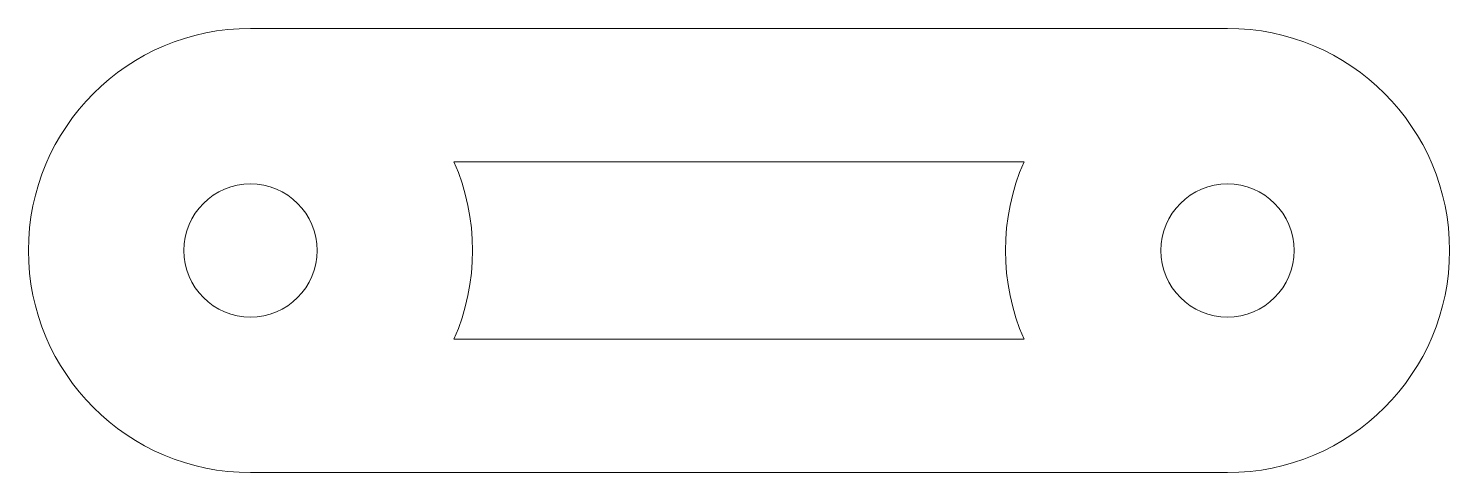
# Model space of a CAD drawing. Header units: millimetres. Extents: x -5 to 27, y -5 to 5.
import ezdxf

# ---------------------------------------------------------------- set-up
doc = ezdxf.new("R2010")
doc.units = ezdxf.units.MM

msp = doc.modelspace()

# ---------------------------------------------------------------- linework, layer by layer
at = {"color": 7, "linetype": 'Continuous', "lineweight": 15}
for p, q in [((0, 5), (22, 5)), ((17.417, 2), (4.583, 2)), ((4.583, -2), (17.417, -2)), ((0, -5), (22, -5))]:
    msp.add_line(p, q, dxfattribs=at)
for centre in [(0, 0), (22, 0)]:
    msp.add_circle(centre, 1.5, dxfattribs=at)
for centre, start, end in [((0, 0), 90, 270), ((22, 0), 270, 90), ((0, 0), 336.4218, 23.5782), ((22, 0), 156.4218, 203.5782)]:
    msp.add_arc(centre, 5, start, end, dxfattribs=at)

doc.saveas('drawing.dxf')
